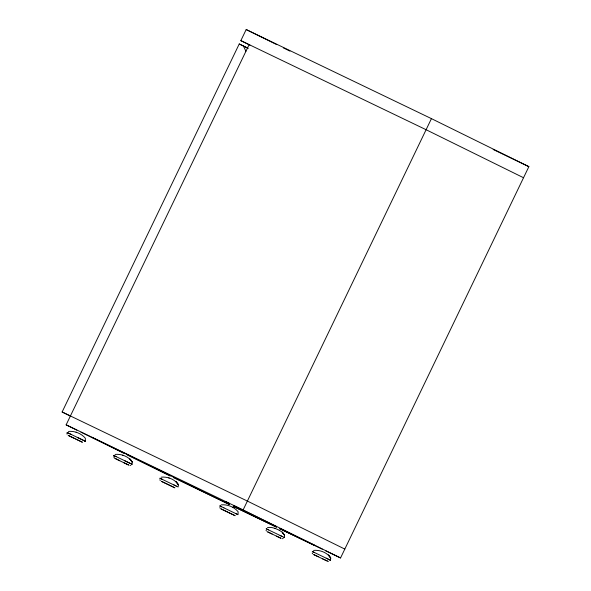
<?xml version="1.0" encoding="UTF-8"?>
<svg xmlns="http://www.w3.org/2000/svg" width="591" height="591" viewBox="0 0 591 591"><rect width="100%" height="100%" fill="white"/><g stroke="black" fill="none" stroke-linecap="round" stroke-linejoin="round"><path stroke-width="0.89" d="M67.596 432.723L67.152 432.501L85.296 441.233L84.927 441.063L85.296 441.233L85.355 438.263C81.41 433.439 74.606 430.78 68.445 431.43M131.63 464.075L131.97 464.238L132.236 462.073C128.808 456.496 121.347 453.725 115.09 454.413M283.976 537.33L284.308 537.492L284.574 535.328L283.902 534.294L282.217 532.166L279.203 530.186M330.133 560.076L330.472 560.238L330.738 558.074C327.311 552.496 319.849 549.733 313.592 550.413M70.359 416.042L62.129 411.986L239.244 43.963L248.323 48.388M249.927 45.108L240.847 40.631L246.181 29.55L431.437 118.636L528.871 166.647L340.549 557.956L325.597 550.768M76.874 430.13L66.14 424.84L249.129 44.62M340.549 557.956L243.115 509.937L431.437 118.636M161.254 477.159C167.489 476.509 174.988 479.205 178.393 484.827L178.127 486.984L159.969 478.245L160.39 478.451M267.435 527.667C271.432 526.655 275.495 528.487 279.107 530.134M129.954 465.449L130.855 465.287M282.291 538.704L283.192 538.541M221.197 504.877C227.358 504.234 234.162 506.893 238.099 511.717L238.047 514.687L223.982 507.898M322.627 558.879L328.456 561.45M76.032 432.154L76.52 432.376M232.95 507.381L232.529 507.211M130.064 463.307L113.804 455.491L114.115 457.826L119.774 460.751M122.706 455.166L123.046 455.321M169.203 478.075L168.767 477.86M275.384 528.576L274.948 528.361M220.347 506.177L219.896 505.955L223.974 507.905M312.735 551.706L312.307 551.492L330.472 560.238L329.8 559.921M159.962 478.237L162.318 479.36M312.307 551.492L314.663 552.615M131.298 463.913L131.97 464.238L124.812 460.773M220.266 506.125L221.684 506.805M268.506 529.868L266.142 528.746L284.308 537.492M71.23 434.451L67.152 432.501L67.884 432.863M116.161 456.614L113.804 455.491L114.233 455.705M124.125 462.879L128.749 465.08L115.149 458.55M272.111 534.005L267.487 531.804L281.087 538.335L276.462 536.133M318.276 556.752L313.651 554.55L327.251 561.081M493.153 149.471L528.871 166.647M240.847 40.631L426.104 129.717L523.537 177.736M62.129 411.986L247.385 501.072L344.819 549.091M66.14 424.84L243.115 509.937M229.36 504.441L91.997 437.318M233.504 506.435L276.588 527.15L233.371 506.421M170.223 476.05L127.242 454.952M173.547 477.654L229.212 504.418M322.272 549.165L279.898 528.79L314.693 545.478L279.964 528.361M74.865 438.603L68.157 435.39L82.408 442.245L75.7 439.039M227.616 512.057L220.908 508.844L235.159 515.699L228.451 512.486M77.273 437.355L85.296 441.233M280.075 535.431L282.409 536.562M326.232 558.185L328.574 559.308M173.894 484.93L176.229 486.061M235.58 513.49L237.316 514.333M219.896 505.955L220.635 506.317M246.181 29.55L276.736 44.606M283.34 47.864L289.945 51.114M239.244 43.963L247.474 48.019M225.378 501.463L229.515 503.495M233.652 505.534L276.654 526.729M81.004 432.161L123.94 453.327M330.044 560.024L330.472 560.238M131.542 464.024L131.97 464.238M219.8 507.61L220.229 508.334M312.181 553.028L312.617 553.826M266.016 530.275L266.452 531.08M159.836 479.774L160.272 480.579M243.389 45.95L245.93 51.269M66.938 433.321L67.056 434.156M161.764 481.502L161.306 481.296L174.906 487.834L161.764 481.502M329.298 556.05L328.382 554.912L330.738 558.074L329.298 556.05M283.141 533.304L282.217 532.166L284.574 535.328L283.141 533.304M130.796 460.049L129.88 458.912L132.236 462.073L130.796 460.049M177.721 483.785L176.037 481.658L178.393 484.827L177.721 483.785"/></g></svg>
